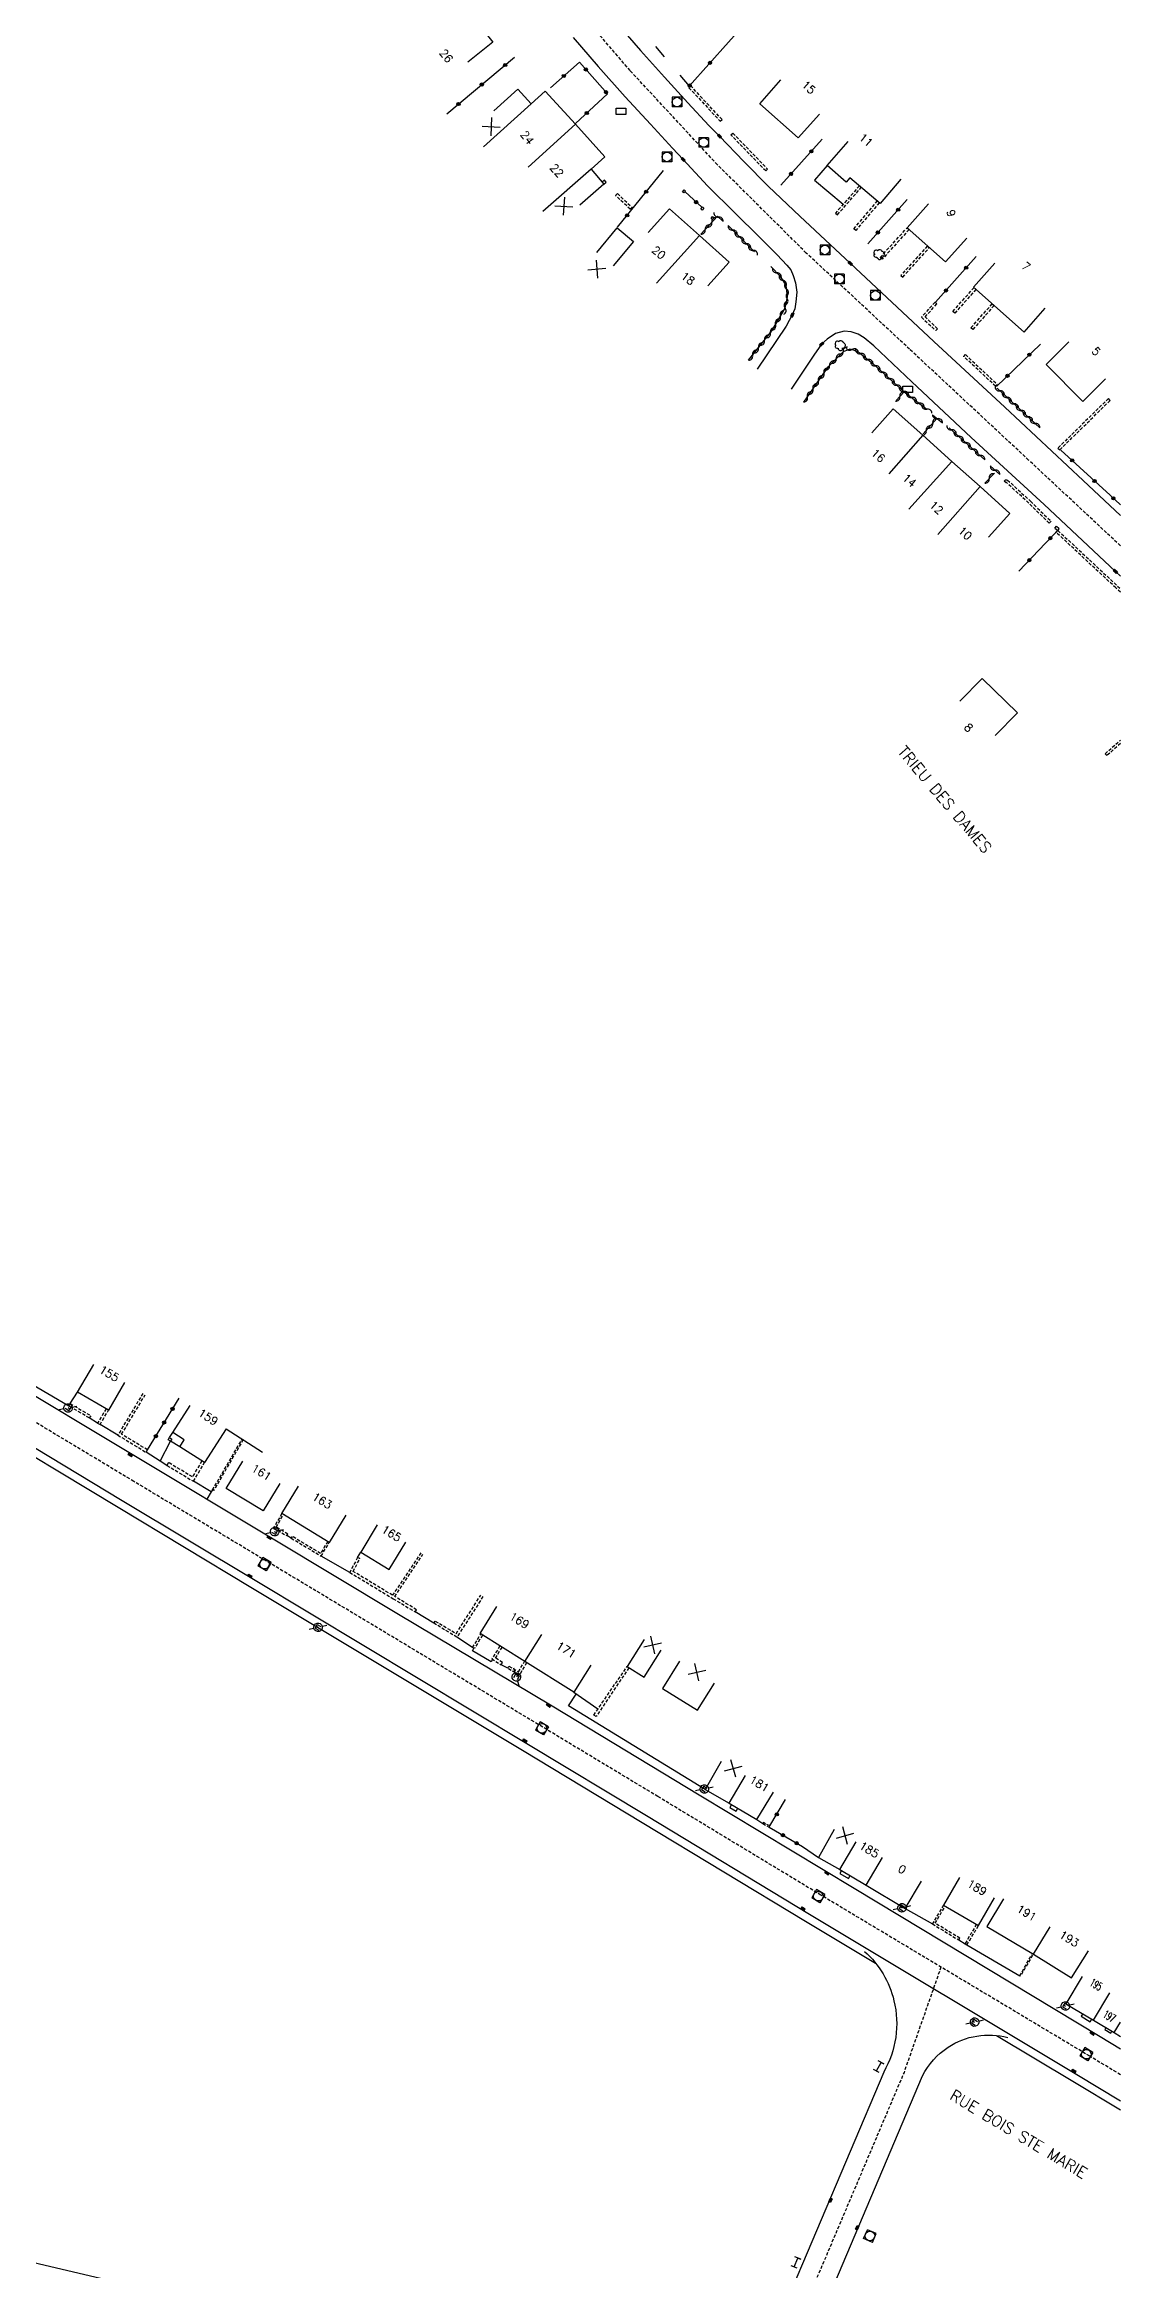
# Model space of a CAD drawing. Header units: millimetres. Extents: x 169000 to 170001, y 126000 to 127001.
# Drawn here: x 169831.9 to 170000, y 126218.7 to 126566.2 of the extents above; entities that cross this region are included whole.
import ezdxf
from ezdxf.enums import TextEntityAlignment as Align

# ---------------------------------------------------------------- set-up
doc = ezdxf.new("R2010")
doc.units = ezdxf.units.MM
doc.linetypes.add('DASHED', pattern=[0.75, 0.5, -0.25])
doc.layers.get('0').update_dxf_attribs({"linetype": 'CONTINUOUS'})
for name, color, linetype in [('W0001', 6, 'DASHED'), ('W0008', 7, 'CONTINUOUS'), ('W0100', 7, 'CONTINUOUS'), ('W0105', 7, 'CONTINUOUS'), ('W0112', 1, 'DASHED'), ('W0300', 7, 'CONTINUOUS'), ('W0310', 3, 'CONTINUOUS'), ('W0322', 7, 'CONTINUOUS'), ('W0334', 7, 'CONTINUOUS'), ('W0400', 7, 'CONTINUOUS'), ('W0420', 7, 'CONTINUOUS'), ('W0471', 7, 'CONTINUOUS'), ('W0989', 7, 'CONTINUOUS'), ('W0991', 7, 'CONTINUOUS'), ('W1102', 7, 'CONTINUOUS'), ('W1471', 7, 'CONTINUOUS'), ('W1474', 7, 'CONTINUOUS')]:
    doc.layers.add(name, color=color, linetype=linetype)
doc.styles.get("Standard").update_dxf_attribs({"font": 'romans.shx', "width": 0.85})

# ---------------------------------------------------------------- blocks, each defined once
blk = doc.blocks.new('t322o')
at = {"color": 0, "linetype": 'Continuous'}
for radius in [0.25, 0.15]:
    blk.add_circle((0, 0), radius, dxfattribs=at)
blk = doc.blocks.new('t991o')
at = {"color": 0, "linetype": 'Continuous'}
for p, q in [((-1, 1), (1, -1)), ((-1, -1), (1, 1))]:
    blk.add_line(p, q, dxfattribs=at)
blk = doc.blocks.new('T400')
for p, q in [((-0.15, 0.3), (0.15, 0.3)), ((-0.15, -0.25), (-0.15, 0.3)), ((-0.15, 0.15), (0.15, 0.15)), ((-0.15, 0), (0.15, 0)), ((0.15, 0.3), (0.15, -0.25)), ((-0.15, -0.15), (0.15, -0.15)), ((-0.15, -0.25), (-0.15, -0.3)), ((-0.15, -0.3), (0.15, -0.3)), ((0.15, -0.3), (0.15, -0.25))]:
    blk.add_line(p, q)
blk = doc.blocks.new('T420')
for p, q in [((0.75, 0.75), (-0.75, 0.75)), ((-0.75, 0.75), (-0.75, -0.75)), ((0.75, 0.75), (0.75, -0.75)), ((0.75, -0.75), (-0.75, -0.75))]:
    blk.add_line(p, q)
blk.add_ellipse((0, 0), major_axis=(-0.53, 0.53), ratio=1, start_param=3.926991, end_param=10.210176)
blk = doc.blocks.new('T471')
for p, q in [((-0.333334, 0.333334), (-0.333334, -0.333334)), ((-0.333334, 0.333334), (0.333334, 0.333334)), ((-0.333334, 0), (0, 0)), ((0.500001, 0.500001), (1.000002, 1.000002)), ((-0.500001, -0.500001), (-1.000002, -1.000002)), ((-0.333334, -0.333334), (0.333334, -0.333334))]:
    blk.add_line(p, q)
blk.add_ellipse((0, 0), major_axis=(0.471405, 0.471405), ratio=1, start_param=5.4977871438, end_param=11.780972451)
blk = doc.blocks.new('T300')
for p, q in [((-0.8, 0.51), (-0.86, 0.34)), ((-0.86, 0.34), (-0.86, 0.17)), ((-0.86, 0.17), (-0.74, 0.06)), ((-0.69, 0.63), (-0.8, 0.51)), ((-0.8, -0.06), (-0.74, 0.06)), ((-0.74, 0.06), (-0.69, 0.11)), ((-0.57, 0.69), (-0.69, 0.63)), ((-0.46, 0.69), (-0.57, 0.69)), ((-0.29, 0.63), (-0.46, 0.69)), ((-0.29, 0.63), (-0.17, 0.74)), ((-0.23, 0.57), (-0.29, 0.63)), ((-0.17, 0.74), (-0.06, 0.8)), ((-0.06, 0.8), (0.06, 0.8)), ((0.06, 0.8), (0.23, 0.74)), ((0.23, 0.74), (0.34, 0.63)), ((0.34, 0.63), (0.4, 0.51)), ((0.46, 0.46), (0.34, 0.46)), ((0.4, 0.51), (0.4, 0.46)), ((0.57, 0.4), (0.46, 0.46)), ((0.57, 0.4), (0.69, 0.29)), ((0.69, 0.29), (0.74, 0.17)), ((0.74, 0.06), (0.69, -0.17)), ((0.74, 0.17), (0.74, 0.06)), ((-0.8, -0.17), (-0.8, -0.06)), ((-0.8, -0.23), (-0.8, -0.17)), ((-0.74, -0.34), (-0.8, -0.23)), ((-0.69, -0.4), (-0.74, -0.34)), ((-0.51, -0.46), (-0.69, -0.4)), ((-0.4, -0.46), (-0.51, -0.46)), ((-0.4, -0.46), (-0.34, -0.46)), ((-0.34, -0.46), (-0.34, -0.4)), ((-0.34, -0.51), (-0.34, -0.46)), ((-0.29, -0.63), (-0.34, -0.51)), ((-0.17, -0.74), (-0.29, -0.63)), ((-0.06, -0.8), (-0.17, -0.74)), ((0.06, -0.8), (-0.06, -0.8)), ((0.17, -0.74), (0.06, -0.8)), ((0.23, -0.69), (0.17, -0.74)), ((0.29, -0.46), (0.23, -0.46)), ((0.29, -0.63), (0.23, -0.69)), ((0.46, -0.4), (0.29, -0.46)), ((0.34, -0.51), (0.29, -0.63)), ((0.34, -0.51), (0.34, -0.46)), ((0.57, -0.34), (0.46, -0.4)), ((0.63, -0.29), (0.57, -0.34)), ((0.69, -0.17), (0.63, -0.29))]:
    blk.add_line(p, q)
blk = doc.blocks.new('t310o')
at = {"color": 0, "linetype": 'Continuous'}
for centre, start, end in [((-0.5, 0.38), 216.8699, 323.1304), ((0.5, -0.37), 36.8699, 143.1303)]:
    blk.add_arc(centre, 0.625, start, end, dxfattribs=at)
blk = doc.blocks.new('T1471')
at = {"color": 0, "linetype": 'Continuous', "flags": 128}
blk.add_lwpolyline([(-0.75, -0.5), (-0.75, 0.5), (0.75, 0.5), (0.75, -0.5), (-0.75, -0.5)], dxfattribs=at)
blk = doc.blocks.new('T1474')
at = {"color": 0, "linetype": 'Continuous', "flags": 128}
for points in [[(-0.75, -0.5), (-0.75, 0.5)], [(-0.75, 0), (0.75, 0)], [(0.75, 0), (0.75, -0.5), (0.75, 0.5)]]:
    blk.add_lwpolyline(points, dxfattribs=at)

msp = doc.modelspace()

# ---------------------------------------------------------------- linework, layer by layer
at = {"layer": 'W0001'}
for points in [[(170000, 126487.89), (169985.64, 126501.29), (169967.06, 126518.6), (169950.92, 126533.62), (169937.04, 126547.41), (169923.42, 126562.1), (169911.49, 126576.03)], [(170000, 126249.1), (169995.19, 126251.99), (169995.19, 126251.99), (169953.22, 126277.14), (169927.75, 126292.54), (169909.05, 126303.81), (169866.62, 126329.31), (169845.89, 126341.76), (169823.17, 126355.44), (169805.91, 126365.73), (169780.42, 126381.02), (169735.39, 126408.24), (169695.25, 126432.28), (169647.26, 126461.09)]]:
    msp.add_lwpolyline(points, dxfattribs=at)
at = {"layer": 'W0001', "flags": 128}
msp.add_lwpolyline([(169971.96, 126265.91), (169966.19, 126249.47), (169949.95, 126211.17), (169943.89, 126201.94), (169938.44, 126193.8), (169924.56, 126194.6), (169776.47, 126229.41), (169768.7, 126232.64), (169765.89, 126241.37), (169756.22, 126310.6), (169755.41, 126316.41), (169753.16, 126337.06), (169752.51, 126343.03), (169750.77, 126349.2), (169747.71, 126354.54), (169741.44, 126363.28)], dxfattribs=at)
at = {"layer": 'W0008'}
for points in [[(169914.52, 126567.3), (169918.42, 126562.76), (169922.64, 126558), (169926.57, 126553.76), (169930.04, 126549.98), (169931.7, 126548.23), (169935.51, 126544.13), (169939.84, 126539.82), (169943.59, 126536.13), (169946.38, 126533.36), (169947.89, 126531.7), (169948.49, 126531), (169948.9, 126530.12), (169949.23, 126528.95), (169949.44, 126527.53), (169949.31, 126525.99), (169949.12, 126524.89), (169948.73, 126523.94), (169947.77, 126522.2), (169943.23, 126515.48)], [(169921.21, 126569.6), (169925.01, 126565.25), (169928.79, 126561.1), (169932.45, 126557.09), (169935.7, 126553.55), (169937.36, 126551.88), (169941.18, 126547.92), (169945.04, 126544), (169949.93, 126539.39), (169954.73, 126534.92), (169957.8, 126532.01), (169970.84, 126519.8), (169981.91, 126509.52), (169994.18, 126498.08), (170000, 126492.61)], [(170000, 126483.15), (169999.2, 126483.9), (169988.06, 126494.33), (169976.68, 126504.81), (169967.43, 126513.51), (169961.47, 126519.1), (169959.95, 126520.38), (169959.01, 126520.94), (169957.91, 126521.31), (169956.85, 126521.39), (169955.48, 126521.03), (169954.16, 126520.19), (169953.32, 126519.38), (169952.08, 126517.69), (169948.56, 126512.35)], [(169651.25, 126454.64), (169693.46, 126429.3), (169733.6, 126405.27), (169778.62, 126378.04), (169804.13, 126362.75), (169821.38, 126352.46), (169844.1, 126338.78), (169864.83, 126326.33), (169907.26, 126300.83), (169925.95, 126289.56), (169951.43, 126274.16), (169993.17, 126249.15), (169993.17, 126249.15), (170000, 126245.04)]]:
    msp.add_lwpolyline(points, dxfattribs=at)
msp.add_lwpolyline([(169704.14, 126451.58), (169697.33, 126440.59, 0.415081), (169698.82, 126434.28), (169715.52, 126424.18), (169737.32, 126411.14), (169759.04, 126398.04), (169782.04, 126384.23), (169800.69, 126372.99), (169824.62, 126358.62), (169867.66, 126332.77), (169886.99, 126321.19), (169911.21, 126306.72), (169934.21, 126292.79), (169958.41, 126278.24), (169996.81, 126255.07), (170000, 126253.15)], format="xyb", dxfattribs=at)
at = {"layer": 'W0008', "flags": 128}
for points in [[(169922.64, 126198), (169830.27, 126219.72), (169778.51, 126231.94, -0.093294), (169772.75, 126236.12, -0.104635), (169768.6, 126242.92), (169758.18, 126317.55), (169755.23, 126344.7, 0.045703), (169753.52, 126351.78, 0.044045), (169750.61, 126358.37, -0.001096), (169750.61, 126358.38, -0.177666), (169751.85, 126359.94, 0.060915), (169753.01, 126360.85), (169754.08, 126361.39, 0.035929), (169757.41, 126363.41, 0.013912), (169758.61, 126364.32), (169761.7, 126366.93, 0.012162), (169763.08, 126368.24, 0.010942), (169764.26, 126369.47), (169767.46, 126372.99, -0.12899), (169772.96, 126376.16, -0.162864), (169780.89, 126375.71)], [(169735.91, 126344.62, 0.043505), (169739.93, 126346.72, 0.060699), (169744.8, 126350.74, -0.051671), (169747.04, 126348.12, -0.108248), (169749.8, 126341.35), (169752.37, 126317.13), (169764.66, 126229.16), (169774.26, 126226.92), (169942.97, 126187.33), (169969.09, 126248.95, -0.130499), (169973.06, 126253.39, -0.213018), (169982.4, 126254.91)], [(169960.04, 126268.35, -0.150601), (169964.62, 126260.66, -0.192073), (169963.02, 126249.52), (169947.28, 126212.3, -0.025605)]]:
    msp.add_lwpolyline(points, format="xyb", dxfattribs=at)
at = {"layer": 'W0100'}
for points in [[(169874.41, 126592.99), (169878.31, 126596.11), (169881.86, 126591.67), (169882.8, 126592.45), (169885.19, 126589.47), (169887.08, 126587.04), (169887.57, 126586.43), (169886.64, 126585.68), (169890.1, 126581.35), (169893.59, 126577.04), (169894.53, 126577.76), (169896.98, 126574.7), (169899.32, 126571.78), (169898.38, 126571.01), (169901.95, 126566.56), (169898.05, 126563.43)], [(169952.99, 126555.33), (169949.68, 126551.59), (169943.66, 126556.9), (169946.97, 126560.65)], [(169902.15, 126555.84), (169905.85, 126559.2), (169907.93, 126556.92), (169910.16, 126558.92), (169914.86, 126553.76), (169919.46, 126548.66), (169917.31, 126546.69), (169919.33, 126544.38), (169915.57, 126541.08)], [(169965.69, 126545.16), (169962.44, 126541.36), (169957.74, 126545.37), (169957.17, 126544.68), (169954.17, 126547.28), (169957.44, 126551.06)], [(169926.24, 126536.81), (169929.58, 126540.53), (169934.23, 126536.35), (169938.86, 126532.21), (169935.53, 126528.49)], [(169970.01, 126541.3), (169966.68, 126537.57), (169972.67, 126532.23), (169975.99, 126535.96)], [(169918.21, 126533.72), (169921.41, 126537.56), (169923.96, 126535.44), (169920.76, 126531.6)], [(169980.36, 126532.02), (169977.04, 126528.28), (169984.93, 126521.26), (169988.25, 126525)], [(169997.64, 126513.98), (169994.1, 126510.45), (169988.37, 126516.21), (169991.92, 126519.73)], [(169961.17, 126505.52), (169964.48, 126509.27), (169969.13, 126505.16), (169973.68, 126501.04), (169978.07, 126497.15), (169982.74, 126492.93), (169979.39, 126489.22)], [(169974.92, 126463.6), (169978.41, 126467.19), (169983.91, 126461.82), (169980.42, 126458.24)], [(169844.46, 126357.2), (169841.93, 126352.88), (169837.12, 126355.71), (169839.65, 126360.02)], [(169860.34, 126349.99), (169856.94, 126344.71), (169853.09, 126347.19), (169853.78, 126348.27), (169851.98, 126349.42), (169854.69, 126353.63)], [(169868.72, 126341.43), (169866.12, 126337.15), (169860.34, 126340.67), (169862.94, 126344.94)], [(169879.03, 126336.49), (169876.43, 126332.22), (169869, 126336.74), (169871.6, 126341.01)], [(169883.92, 126334.98), (169881.34, 126330.7), (169885.79, 126328.01), (169888.37, 126332.29)], [(169917.26, 126313.06), (169914.6, 126308.83), (169906.97, 126313.62), (169899.97, 126317.99), (169902.61, 126322.23)], [(169925.61, 126317.07), (169922.94, 126312.85), (169925.59, 126311.17), (169928.27, 126315.39)], [(169931.11, 126313.68), (169928.46, 126309.44), (169933.92, 126306.03), (169936.57, 126310.27)], [(169937.64, 126298.01), (169935.15, 126293.67), (169938.89, 126291.52), (169943.22, 126288.95), (169945.78, 126293.24)], [(169955.28, 126287.39), (169952.82, 126283.04), (169956.15, 126281.16), (169960.27, 126278.72), (169966.36, 126275.06), (169968.93, 126279.35)], [(169974.85, 126279.91), (169972.35, 126275.59), (169977.83, 126272.41), (169980.34, 126276.74)], [(169981.71, 126276.55), (169979.14, 126272.26), (169986.4, 126267.91), (169992.36, 126264.22), (169995, 126268.47)], [(169994.01, 126264.46), (169991.48, 126260.15), (169995.79, 126257.61), (169999.02, 126255.67), (170000, 126255.08)]]:
    msp.add_lwpolyline(points, dxfattribs=at)
at = {"layer": 'W0105'}
for p, q in [((169954.18, 126547.27), (169952.2, 126544.99)), ((169952.2, 126544.99), (169956.7, 126541.23))]:
    msp.add_line(p, q, dxfattribs=at)
at = {"layer": 'W0112'}
for p, q in [((169932.6, 126559.43), (169937.49, 126554.19)), ((169937.49, 126554.19), (169937.78, 126554.46)), ((169939.16, 126552.06), (169939.45, 126552.34)), ((169944.6, 126546.43), (169939.16, 126552.06)), ((169919.4, 126544.99), (169919.07, 126544.68)), ((169919.33, 126544.38), (169919.67, 126544.7)), ((169919.67, 126544.7), (169919.4, 126544.99)), ((169921.42, 126542.91), (169923.71, 126540.76)), ((169932.07, 126543.29), (169931.8, 126543)), ((169931.85, 126543.49), (169932.07, 126543.29)), ((169955.8, 126539.6), (169959.52, 126543.85)), ((169923.71, 126540.76), (169923.43, 126540.46)), ((169934.91, 126540.62), (169934.65, 126540.32)), ((169934.69, 126540.81), (169934.91, 126540.62)), ((169936.51, 126539.15), (169936.25, 126538.84)), ((169936.3, 126539.32), (169936.51, 126539.15)), ((169958.34, 126537.4), (169962.02, 126541.71)), ((169962.33, 126541.45), (169958.64, 126537.14)), ((169958.64, 126537.14), (169958.34, 126537.4)), ((169962.47, 126532.93), (169966.68, 126537.57)), ((169966.68, 126537.57), (169966.98, 126537.3)), ((169969.84, 126534.72), (169965.68, 126530.12)), ((169965.68, 126530.12), (169965.98, 126529.86)), ((169971.03, 126525.95), (169968.91, 126523.6)), ((169973.81, 126524.49), (169977.12, 126528.21)), ((169976.65, 126521.94), (169979.95, 126525.68)), ((169979.95, 126525.68), (169980.25, 126525.42)), ((169968.91, 126523.6), (169971.16, 126521.5)), ((169975.51, 126517.46), (169975.78, 126517.76)), ((169980.49, 126512.81), (169975.51, 126517.46)), ((169990.51, 126502.88), (169998.4, 126510.61)), ((169998.4, 126510.61), (169998.12, 126510.89)), ((169985.95, 126494.84), (169989.15, 126491.72)), ((169989.99, 126490.94), (169990.41, 126490.59)), ((169990.41, 126490.59), (169990.15, 126490.29)), ((169990.23, 126490.28), (169999.55, 126481.6)), ((169999.55, 126481.6), (170000, 126481.19)), ((169997.86, 126455.12), (169997.6, 126455.42)), ((170000, 126457.01), (169997.86, 126455.12))]:
    msp.add_line(p, q, dxfattribs=at)
for points in [[(169937.78, 126554.46), (169932.89, 126559.71), (169932.6, 126559.43)], [(169939.45, 126552.34), (169944.89, 126546.71), (169944.6, 126546.43)], [(169923.43, 126540.46), (169921.14, 126542.62), (169921.42, 126542.91)], [(169931.8, 126543), (169931.58, 126543.2), (169931.85, 126543.49)], [(169959.22, 126544.11), (169955.5, 126539.86), (169955.8, 126539.6)], [(169934.65, 126540.32), (169934.43, 126540.51), (169934.69, 126540.81)], [(169936.25, 126538.84), (169936.05, 126539.02), (169936.3, 126539.32)], [(169966.98, 126537.3), (169962.77, 126532.66), (169962.47, 126532.93)], [(169965.98, 126529.86), (169970.14, 126534.45), (169969.84, 126534.72)], [(169969.47, 126523.63), (169971.32, 126525.68), (169971.03, 126525.95)], [(169977.42, 126527.94), (169974.11, 126524.23), (169973.81, 126524.49)], [(169980.25, 126525.42), (169976.95, 126521.68), (169976.65, 126521.94)], [(169971.16, 126521.5), (169971.43, 126521.79), (169969.47, 126523.63)], [(169975.78, 126517.76), (169980.76, 126513.1), (169980.49, 126512.81)], [(169998.12, 126510.89), (169990.23, 126503.16), (169990.51, 126502.88)], [(169981.85, 126497.98), (169982.02, 126498.18), (169982.2, 126498.22), (169982.35, 126498.16), (169985.95, 126494.84)], [(169982.24, 126497.82), (169982.14, 126497.71), (169981.85, 126497.98)], [(169989.15, 126491.72), (169988.87, 126491.43), (169985.67, 126494.55), (169982.14, 126497.82), (169982.18, 126497.8), (169982.24, 126497.82)], [(169990.15, 126490.29), (169989.74, 126490.64), (169989.99, 126490.94)], [(169999.28, 126481.31), (169989.96, 126489.99), (169990.23, 126490.28)], [(170000, 126480.65), (169999.28, 126481.31)], [(169997.6, 126455.42), (170000, 126457.55)], [(169847.32, 126355.52), (169843.4, 126348.99), (169847.81, 126346.33), (169848.03, 126346.7), (169843.98, 126349.13), (169847.68, 126355.3)], [(169841.56, 126353.1), (169840.24, 126350.84), (169840.62, 126350.65), (169841.93, 126352.88)], [(169862.98, 126348.29), (169858.36, 126340.33), (169858.19, 126340.43), (169862.82, 126348.4)], [(169856.51, 126344.96), (169855.04, 126342.47), (169851.32, 126344.7), (169851.07, 126344.27), (169855.21, 126341.78), (169856.94, 126344.71)], [(169869, 126336.74), (169867.71, 126334.5), (169869.8, 126333.29), (169869.95, 126333.55), (169868.12, 126334.61), (169869.26, 126336.59)], [(169876.18, 126332.37), (169875.05, 126330.51), (169870.64, 126333.17), (169870.48, 126332.91), (169875.15, 126330.1), (169876.43, 126332.22)], [(169890.72, 126330.62), (169886.29, 126324), (169880.15, 126327.7), (169881.2, 126329.7), (169880.85, 126329.89), (169879.61, 126327.56), (169886.41, 126323.45), (169889.85, 126321.37), (169890.06, 126321.72), (169886.64, 126323.79), (169891.06, 126330.4)], [(169900.43, 126323.77), (169896.36, 126317.42), (169892.77, 126319.61), (169892.98, 126319.96), (169896.24, 126317.98), (169900.08, 126323.99)], [(169900.36, 126317.74), (169899.08, 126315.69), (169898.8, 126315.82), (169900.09, 126317.91)], [(169903.07, 126316.06), (169901.81, 126314.04), (169903.26, 126313.14), (169903.48, 126313.49), (169902.37, 126314.17), (169903.41, 126315.84)], [(169907.24, 126313.46), (169906.14, 126311.51), (169904.29, 126312.57), (169904.48, 126312.9), (169906, 126312.02), (169906.92, 126313.66)], [(169923.22, 126312.67), (169918.11, 126305.04), (169917.74, 126305.28), (169922.94, 126312.85)], [(169972.35, 126275.59), (169970.62, 126272.65), (169974.74, 126270.15), (169974.91, 126270.42), (169971.05, 126272.76), (169972.62, 126275.43)], [(169977.5, 126272.61), (169975.74, 126269.56), (169976.01, 126269.39), (169977.83, 126272.41)], [(169986.25, 126267.77), (169984.37, 126264.48), (169984.27, 126264.54), (169986.14, 126267.83)]]:
    msp.add_lwpolyline(points, dxfattribs=at)
for points in [[(169838.94, 126351.67), (169835.74, 126353.56), (169835.96, 126353.92), (169839.16, 126352.03)], [(169851.82, 126348.38), (169851.6, 126348.04), (169851.26, 126348.27), (169851.49, 126348.6)], [(169944.13, 126288.31), (169945.11, 126287.77), (169945.21, 126287.95), (169944.23, 126288.48)]]:
    msp.add_lwpolyline(points, close=True, dxfattribs=at)
at = {"layer": 'W0310'}
for p, q in [((169938.71, 126537.9), (169942.83, 126533.78)), ((169966.21, 126511.94), (169964.94, 126510.57)), ((169987.38, 126506.33), (169980.73, 126512.49)), ((169971.33, 126507.76), (169969.18, 126505.37)), ((169970.65, 126508.36), (169972.2, 126507.09)), ((169978.82, 126501.33), (169973.25, 126506.32)), ((169978.8, 126497.69), (169980.3, 126499.26)), ((169979.66, 126500.38), (169981.13, 126499.02))]:
    msp.add_line(p, q, dxfattribs=at)
for points in [[(169934.47, 126536.56), (169937.07, 126539.36), (169937.88, 126538.57)], [(169941.92, 126516.86), (169945.55, 126521.45), (169947.61, 126524.98), (169947.97, 126526.76), (169947.76, 126528.58), (169946.89, 126529.93), (169945.4, 126531.51)], [(169950.53, 126510.34), (169954.42, 126515.9), (169956.72, 126518.24), (169957.77, 126518.63), (169958.98, 126518.25), (169961.33, 126516.35), (169966.21, 126511.95), (169969.76, 126509.21)]]:
    msp.add_lwpolyline(points, dxfattribs=at)
at = {"layer": 'W0322'}
for p, q in [((169894.77, 126555.36), (169905.35, 126564.2)), ((169927.37, 126565.87), (169928.75, 126564.24)), ((169946.95, 126544.22), (169953.42, 126551.4)), ((169921.46, 126537.65), (169928.6, 126546.53)), ((169931.99, 126543.2), (169934.59, 126540.76)), ((169960.54, 126535.06), (169966.67, 126541.96)), ((169977.48, 126533.1), (169971.11, 126525.93)), ((169987.48, 126519.4), (169980.61, 126512.77)), ((169990.7, 126502.83), (169998.37, 126495.79)), ((169984.12, 126483.93), (169990.36, 126490.47)), ((169860.34, 126349.99), (169865.99, 126346.35))]:
    msp.add_line(p, q, dxfattribs=at)
for points in [[(169931.2, 126561.38), (169932.62, 126559.66), (169941.83, 126569.98)], [(169914.9, 126553.86), (169919.87, 126558.49), (169915.49, 126563.42), (169910.96, 126559.41)], [(170000, 126494.28), (169998.37, 126495.79)], [(169848.03, 126346.7), (169852.96, 126354.74)], [(169945.21, 126287.95), (169947.68, 126292.07)], [(169945.11, 126287.77), (169950.34, 126284.72)]]:
    msp.add_lwpolyline(points, dxfattribs=at)
at = {"layer": 'W0334'}
for p, q in [((169825.93, 126359.35), (169835.74, 126353.56)), ((169850, 126344.91), (169851.6, 126348.04)), ((169851.49, 126348.6), (169851.98, 126349.42)), ((169853.09, 126347.19), (169851.6, 126348.04)), ((169858, 126340.14), (169857.31, 126338.99)), ((169880.85, 126329.89), (169881.34, 126330.7)), ((169914.6, 126308.83), (169918.39, 126306.23)), ((169966.36, 126275.06), (169970.62, 126272.65))]:
    msp.add_line(p, q, dxfattribs=at)
at = {"layer": 'W0334', "flags": 128}
for points in [[(169779.19, 126376.25), (169803.49, 126361.68), (169820.75, 126351.39), (169843.46, 126337.72), (169864.19, 126325.27), (169906.62, 126299.77), (169925.31, 126288.5), (169950.79, 126273.1), (169961.74, 126266.54)], [(169980.61, 126255.23), (169992.53, 126248.09), (170000, 126243.6)]]:
    msp.add_lwpolyline(points, dxfattribs=at)
at = {"layer": 'W0334'}
for points in [[(169835.97, 126353.91), (169837.12, 126355.71)], [(169840.24, 126350.84), (169838.94, 126351.67)], [(169843.4, 126348.99), (169840.62, 126350.65)], [(169851.07, 126344.27), (169850, 126344.91), (169847.81, 126346.33)], [(169858.19, 126340.43), (169858, 126340.14), (169855.21, 126341.78)], [(169870.48, 126332.91), (169869.8, 126333.29)], [(169879.61, 126327.56), (169875.15, 126330.1)], [(169892.77, 126319.61), (169889.85, 126321.37)], [(169898.8, 126315.82), (169896.36, 126317.42)], [(169901.93, 126313.96), (169901.7, 126313.58), (169898.81, 126315.31), (169899, 126315.73)], [(169904.29, 126312.57), (169903.26, 126313.14)], [(169935.15, 126293.67), (169935.15, 126293.67), (169913.78, 126306.7), (169915, 126308.55)], [(169939.25, 126291.31), (169938.97, 126290.84), (169939.97, 126290.24), (169940.25, 126290.71)], [(169943.22, 126288.95), (169944.13, 126288.31)], [(169950.34, 126284.72), (169952.82, 126283.04)], [(169956.45, 126280.98), (169956.19, 126280.54), (169957.5, 126279.77), (169957.76, 126280.21)], [(169974.74, 126270.15), (169975.74, 126269.56)], [(169976.01, 126269.39), (169984.27, 126264.54)], [(169994.1, 126258.61), (169993.87, 126258.23), (169995.28, 126257.38), (169995.51, 126257.78)], [(169997.71, 126256.46), (169997.53, 126256.16), (169998.5, 126255.6), (169998.67, 126255.88)]]:
    msp.add_lwpolyline(points, dxfattribs=at)
at = {"layer": 'W1102'}
for p, q in [((169907.93, 126556.92), (169900.52, 126550.19)), ((169914.86, 126553.76), (169907.47, 126547.03)), ((169917.31, 126546.69), (169909.79, 126540.1)), ((169934.23, 126536.35), (169927.55, 126528.91)), ((169969.13, 126505.16), (169963.82, 126499.15)), ((169973.68, 126501.04), (169966.96, 126493.63)), ((169978.07, 126497.15), (169971.45, 126489.66)), ((169906.97, 126313.62), (169909.63, 126317.86)), ((169938.89, 126291.52), (169941.41, 126295.84)), ((169956.15, 126281.16), (169958.7, 126285.46)), ((169960.27, 126278.72), (169962.83, 126283.01)), ((169986.4, 126267.91), (169989, 126272.19)), ((169995.79, 126257.61), (169998.35, 126261.91)), ((169999.02, 126255.67), (170000, 126257.3))]:
    msp.add_line(p, q, dxfattribs=at)

# ---------------------------------------------------------------- block references
at = {"layer": 'W0300'}
for p in [(169962.35, 126533.38), (169956.27, 126519.16)]:
    msp.add_blockref('T300', p, dxfattribs=at)
at = {"layer": 'W0310'}
for p, rotation in [((169936.17, 126538.39), 47.08967474611879), ((169937.2, 126539.23), 315.7180558226142), ((169935.15, 126537.29), 47.08967474611879), ((169939.42, 126537.19), 315.0209412320843), ((169940.48, 126536.13), 315.0209412320843), ((169941.54, 126535.07), 315.0209412320843), ((169942.6, 126534.01), 315.0209412320843), ((169946.34, 126530.52), 133.333335965791), ((169947.26, 126529.35), 122.6156205444617), ((169947.83, 126527.99), 96.68232591500495), ((169947.62, 126525.04), 78.52911681155354), ((169947.92, 126526.51), 78.52911681155354), ((169945.33, 126521.17), 51.64741047485322), ((169946.12, 126522.44), 59.69021128568134), ((169946.88, 126523.74), 59.69021128568134), ((169942.54, 126517.65), 51.64741047485322), ((169943.47, 126518.82), 51.64741047485322), ((169944.4, 126520), 51.64741047485322), ((169955.62, 126517.12), 45.51995084957465), ((169956.67, 126518.19), 45.51995084957465), ((169958.07, 126518.54), 342.4653260694448), ((169959.4, 126517.9), 321.1003091270962), ((169952.83, 126513.62), 55.00308372574721), ((169953.68, 126514.85), 55.00308372574721), ((169954.57, 126516.05), 45.51995084957465), ((169960.57, 126516.96), 321.1003091270962), ((169961.72, 126516), 317.9447655407014), ((169962.83, 126514.99), 317.9447655407014), ((169963.95, 126513.99), 317.9447655407014), ((169951.11, 126511.16), 55.00308372574721), ((169951.96, 126512.39), 55.00308372574721), ((169965.06, 126512.98), 317.9447655407014), ((169965.53, 126511.21), 227.0538119635532), ((169966.18, 126511.98), 317.9447655407014), ((169967.36, 126511.06), 322.354105580337), ((169981.15, 126512.1), 137.1933244247987), ((169982.25, 126511.08), 137.1933244247987), ((169968.55, 126510.14), 322.354105580337), ((169969.74, 126509.23), 322.354105580337), ((169970.66, 126507.02), 228.1890497407924), ((169971.42, 126507.73), 320.6904504479583), ((169983.35, 126510.06), 137.1933244247987), ((169984.45, 126509.04), 137.1933244247987), ((169985.55, 126508.03), 137.1933244247987), ((169986.65, 126507.01), 137.1933244247987), ((169969.66, 126505.9), 228.1890497407924), ((169973.61, 126506), 138.1363377242512), ((169974.73, 126505), 138.1363377242512), ((169975.84, 126504), 138.1363377242512), ((169976.96, 126503), 138.1363377242512), ((169978.08, 126502), 138.1363377242512), ((169980.4, 126499.7), 317.026621928377), ((169979.49, 126498.42), 46.4792557937418)]:
    msp.add_blockref('t310o', p, dxfattribs=dict(at, rotation=rotation))
at = {"layer": 'W0322'}
for p, rotation in [((169903.89, 126562.98), 39.88222800230589), ((169935.88, 126563.32), 48.24497431076355), ((169900.24, 126559.93), 39.88222800230589), ((169913.06, 126561.27), 221.5407241864661), ((169916.49, 126562.29), 131.630681097175), ((169932.72, 126559.77), 48.24497431076355), ((169896.6, 126556.89), 39.88222800230589), ((169919.65, 126558.74), 131.630681097175), ((169916.64, 126555.48), 42.92938783692296), ((169951.72, 126549.51), 47.97707100333226), ((169948.54, 126545.98), 47.97707100333226), ((169925.92, 126543.2), 51.18456195550726), ((169922.95, 126539.5), 51.18456195550726), ((169933.72, 126541.57), 316.7059215104591), ((169965.27, 126540.38), 48.36138672674133), ((169962.11, 126536.83), 48.36138672674133), ((169975.9, 126531.33), 228.4056119808567), ((169972.75, 126527.77), 228.4056119808567), ((169985.77, 126517.75), 223.9268415108854), ((169982.35, 126514.45), 223.9268415108854), ((169992.45, 126501.23), 317.4357619477775), ((169995.95, 126498.01), 317.4357619477775), ((169998.89, 126495.31), 137.1591515513598), ((169989.04, 126489.08), 46.2958228268698), ((169985.76, 126485.65), 46.2958228268698), ((169850.64, 126350.96), 58.51670125800666), ((169851.95, 126353.09), 58.51670125800666), ((169849.34, 126348.83), 58.51670125800666), ((169946.33, 126289.76), 59.8047172184414), ((169947.27, 126286.51), 329.770204681805), ((169949.43, 126285.25), 329.770204681805)]:
    msp.add_blockref('t322o', p, dxfattribs=dict(at, rotation=rotation))
at = {"layer": 'W0400'}
for p, rotation in [((169937.36, 126551.88), 44.73706054687499), ((169931.7, 126548.23), 43.33197021484368), ((169957.8, 126532.01), 46.62408447265616), ((169948.73, 126523.94), 337.4413452148437), ((169953.32, 126519.38), 313.8535003662109), ((169999.2, 126483.9), 227.1961059570312), ((169845.35, 126345.9), 59.01321631710498), ((169867.04, 126332.98), 59.01385635800398), ((169864.04, 126326.99), 59.02397218054601), ((169910.68, 126306.77), 59.14945385731202), ((169907, 126301.27), 58.99438002473408), ((169954.17, 126280.6), 58.99348634015397), ((169950.44, 126275.02), 58.848917821453), ((169995.59, 126255.55), 58.88686434000908), ((169992.75, 126249.68), 58.848917821453), ((169954.71, 126229.48), 157.0727627783792), ((169958.87, 126225.21), 337.0287234210118)]:
    msp.add_blockref('T400', p, dxfattribs=dict(at, rotation=rotation))
at = {"layer": 'W0420'}
for p in [(169930.74, 126557.19), (169929.17, 126548.63), (169934.89, 126550.88), (169953.83, 126534.11), (169956.08, 126529.56), (169961.72, 126526.99)]:
    msp.add_blockref('T420', p, dxfattribs=at)
for p, rotation in [((169866.3, 126328.84), 329.023972180546), ((169909.64, 126303.19), 328.994380024734), ((169952.8, 126276.98), 328.993486340154), ((169994.66, 126252.3), 328.886864340009), ((169960.86, 126223.9), 247.0287234210118)]:
    msp.add_blockref('T420', p, dxfattribs=dict(at, rotation=rotation))
at = {"layer": 'W0471'}
for p, rotation in [((169835.63, 126353.23), 147.495179080617), ((169867.89, 126333.91), 149.242506163845), ((169874.67, 126318.98), 329.023972180546), ((169905.64, 126311.23), 240.688172701575), ((169935.01, 126293.73), 327.9849997517869), ((169965.88, 126275.17), 329.047178754159), ((169991.4, 126259.83), 328.215523431562), ((169977.21, 126257.31), 328.848917821453)]:
    msp.add_blockref('T471', p, dxfattribs=dict(at, rotation=rotation))
at = {"layer": 'W0991'}
for p, rotation in [((169901.71, 126553.35), 312.2653301704881), ((169913.05, 126540.92), 311.2197064763301), ((169918.21, 126531.12), 320.2046184438716), ((169926.94, 126316.23), 57.61606045145096), ((169933.84, 126311.97), 57.98499975178644), ((169939.53, 126296.92), 60.13412015269031), ((169956.99, 126286.43), 60.54261171987506)]:
    msp.add_blockref('t991o', p, dxfattribs=dict(at, rotation=rotation))
at = {"layer": 'W1471'}
for p in [(169922, 126555.75), (169966.77, 126512.32)]:
    msp.add_blockref('T1471', p, dxfattribs=at)
at = {"layer": 'W1474'}
for p, rotation in [((169962.24, 126250.36), 61.51948206626528), ((169949.33, 126219.77), 67.07276277837924)]:
    msp.add_blockref('T1474', p, dxfattribs=dict(at, rotation=rotation))

# ---------------------------------------------------------------- texts
at = {"layer": 'W0989'}
for s, rotation, p in [('TRIEU DES DAMES', 310.4064, (169972.56, 126448.26)), ('RUE BOIS STE MARIE', 328.9884, (169984.11, 126239.82))]:
    msp.add_text(s, height=1.75, rotation=rotation, dxfattribs=at).set_placement(p, align=Align.MIDDLE)
at = {"layer": 'W0991'}
for s, height, rotation, p in [('26', 1.249, 308.7302, (169894.7, 126564.41)), ('15', 1.25, 318.5453, (169951.3, 126559.49)), ('24', 1.249, 307.2788, (169907.36, 126551.64)), ('11', 1.249, 319.0983, (169960.25, 126551.27)), ('22', 1.25, 312.0643, (169911.97, 126546.52)), ('9', 1.25, 289.4349, (169973.56, 126539.83)), ('20', 1.249, 320.1051, (169927.88, 126533.69)), ('7', 1.25, 318.4164, (169985.24, 126531.53)), ('18', 1.25, 324.5132, (169932.44, 126529.65)), ('5', 1.25, 314.8522, (169996.2, 126518.27)), ('16', 1.25, 318.5375, (169962.17, 126501.97)), ('14', 1.25, 319.9185, (169967.04, 126498.09)), ('12', 1.249, 318.4981, (169971.24, 126493.85)), ('10', 1.249, 317.9065, (169975.72, 126489.85)), ('8', 1.25, 315.7661, (169976.28, 126459.49)), ('155', 1.25, 329.5557, (169842.06, 126358.61)), ('159', 1.25, 327.2368, (169857.52, 126351.81)), ('161', 1.25, 328.691, (169865.83, 126343.18)), ('163', 1.25, 328.691, (169875.32, 126338.75)), ('165', 1.25, 328.873, (169886.15, 126333.64)), ('169', 1.25, 328.1056, (169906.12, 126320.05)), ('171', 1.25, 327.8344, (169913.44, 126315.46)), ('181', 1.25, 329.2268, (169943.6, 126294.54)), ('185', 1.25, 329.3501, (169960.76, 126284.24)), ('0', 1.25, 329.0472, (169965.88, 126281.18)), ('189', 1.25, 329.9533, (169977.59, 126278.33)), ('191', 1.25, 329.1027, (169985.35, 126274.37)), ('193', 1.25, 328.2155, (169992, 126270.33))]:
    msp.add_text(s, height=height, rotation=rotation, dxfattribs=at).set_placement(p, align=Align.MIDDLE)
at = {"layer": 'W0991', "width": 0.5}
for s, rotation, p in [('195', 329.5805, (169996.18, 126263.18)), ('197', 328.84, (169998.26, 126258.23))]:
    msp.add_text(s, height=1.25, rotation=rotation, dxfattribs=at).set_placement(p, align=Align.MIDDLE)

doc.saveas('drawing.dxf')
